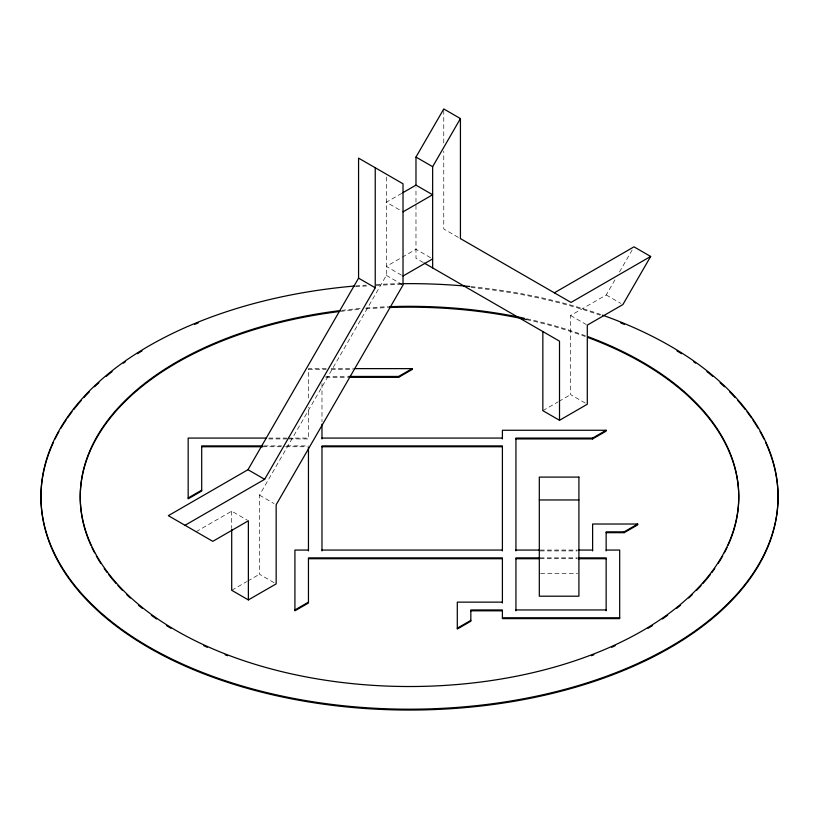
<?xml version="1.0" encoding="UTF-8"?>
<svg xmlns="http://www.w3.org/2000/svg" width="819" height="819" viewBox="0 0 819 819"><rect width="100%" height="100%" fill="white"/><g stroke="black" fill="none" stroke-linecap="round" stroke-linejoin="round"><path stroke-width="0.61" stroke-dasharray="4.09 3.07" d="M274.068 582.678L259.49 574.262L259.49 495.137L386.353 275.399L386.353 176.72M585.206 403.04L570.628 394.625L570.628 315.499L606.214 294.953L615.683 278.552M619.471 271.99L632.094 250.123M401.719 193.366L386.353 202.242L400.931 210.657M196.12 531.715L231.705 511.169L247.328 520.198M231.705 590.294L246.662 581.664M247.737 581.05L259.49 574.262M542.843 410.667L557.8 402.027M558.875 401.412L570.628 394.625M326.167 368.632L308.456 368.632L308.456 399.795M331.224 368.632L352.733 368.632M308.456 369.492L326.167 369.492M331.224 369.492L352.733 369.492M325.819 376.443L347.543 376.443M325.819 377.303L347.543 377.303M268.786 438.073L286.701 438.073M287.981 438.073L308.456 438.073M268.786 438.933L287.981 438.933M289.261 438.933L308.456 438.933L308.456 407.371M263.974 445.894L281.767 445.894M286.845 445.894L308.456 445.894M262.704 446.744L284.306 446.744M285.575 446.744L307.176 446.744M540.223 550.061L577.282 550.061M540.223 550.911L577.282 550.911M540.079 557.872L576.924 557.872M540.079 558.722L576.924 558.722M540.591 573.331L577.63 573.331M606.214 294.953L620.792 303.378M458.343 237.387L443.765 228.962L443.765 151.085M570.628 315.499L586.25 324.519M430.569 257.709L415.98 249.283L386.353 266.4L403.02 276.023M423.269 262.5L415.98 258.292L415.98 187.643M386.353 275.399L403.02 285.022M259.49 495.137L274.068 503.552M443.765 110.227L443.765 143.417M321.98 383.589L321.98 421.724M231.705 511.169L231.705 527.764M355.63 286.773A368.55 212.776 0 0 1 368.458 285.821M376.177 285.36A368.55 212.776 0 0 1 401.853 284.541M471.038 287.479A368.55 212.776 0 0 1 600.01 315.131M340.448 311.404A329.258 190.1 0 0 1 360.759 309.265M365.878 308.855A329.258 190.1 0 0 1 387.735 307.586M526.699 319.625A329.258 190.1 0 0 1 585.309 336.537M355.63 285.923A368.55 212.776 0 0 1 365.888 285.135M376.177 284.51A368.55 212.776 0 0 1 401.853 283.681M471.038 286.619A368.55 212.776 0 0 1 601.259 314.701M341.707 310.391A329.258 190.1 0 0 1 360.759 308.415M365.878 307.995A329.258 190.1 0 0 1 387.735 306.736M526.699 318.765A329.258 190.1 0 0 1 585.309 335.688"/><path stroke-width="1.23" d="M403.02 211.865L432.647 194.758L415.98 185.135L415.98 157.064L443.765 108.947L460.432 118.571L460.432 238.585M248.372 599.918L248.372 520.792L212.786 541.339L168.345 515.673L247.983 469.696L358.568 278.153L358.568 158.128L403.02 183.794L403.02 285.022L276.157 504.76L276.157 583.886L248.372 599.918L231.705 590.294L231.705 529.043M432.647 267.915L432.647 166.687L460.432 118.571M185.012 525.296L264.65 479.32L375.235 287.776L375.235 167.752M554.35 292.813L633.988 246.836L650.655 256.46L622.88 304.576L587.295 325.123L587.295 404.248L559.51 420.29L542.843 410.667L542.843 331.541M402.815 192.731L415.98 185.135M403.02 276.023L432.647 258.906M188.165 497.972L201.699 490.161M348.822 376.443L398.658 376.443L412.192 368.632L412.192 369.492L398.658 377.303L348.822 377.303M650.655 256.46L571.017 302.436L460.35 238.544M294.922 609.95L308.456 602.139M515.939 550.911L515.939 438.073L592.618 438.073L606.152 430.262L606.152 431.122L592.618 438.933L515.939 438.933M457.299 628.183L470.833 620.372M606.152 550.911L606.152 531.828L624.191 531.828L637.725 524.017L637.725 524.866L624.191 532.678L606.152 532.678M353.992 368.632L412.192 368.632M606.152 430.262L502.405 430.262L502.405 438.933M266.226 438.073L188.165 438.073L188.165 498.832L201.699 491.011L201.699 445.894L262.704 445.894M321.98 438.073L502.405 438.073M201.699 446.744L262.704 446.744M321.98 446.744L502.405 446.744M539.311 499.959L578.91 499.959M637.725 524.017L592.618 524.017L592.618 550.911M308.456 550.061L294.922 550.061L294.922 610.81L308.456 602.999L308.456 557.872L502.405 557.872L502.405 602.999M321.98 550.061L502.405 550.061M515.939 550.061L538.943 550.061M578.562 550.061L592.618 550.061M606.152 550.061L619.686 550.061L619.686 618.621L502.405 618.621L502.405 609.95L470.833 609.95L470.833 621.222L457.299 629.033L457.299 602.139L502.405 602.139M538.81 557.872L515.939 557.872L515.939 610.81M578.194 557.872L606.152 557.872L606.152 610.81M308.456 558.722L502.405 558.722M515.939 558.722L538.81 558.722M578.194 558.722L606.152 558.722M515.939 609.95L606.152 609.95M470.833 610.81L502.405 610.81M502.405 617.761L619.686 617.761M415.98 157.064L432.647 166.687M424.314 263.104L559.51 341.165L559.51 420.29M358.568 278.153L375.235 287.776M247.983 469.696L264.65 479.32M624.191 531.828L624.191 532.678M592.618 438.073L592.618 438.933M502.405 550.911L502.405 445.894L321.98 445.894L321.98 550.911M398.658 376.443L398.658 377.303M321.98 424.242L321.98 438.933M308.456 447.164L308.456 550.911M765.489 442.199A368.55 212.776 0 0 1 409.5 710.053A368.55 212.776 0 0 1 53.511 442.199M55.037 439.015A368.55 212.776 0 0 1 58.958 431.582M60.79 428.409A368.55 212.776 0 0 1 66.114 420.004M67.537 417.915A368.55 212.776 0 0 1 72.052 411.722M73.628 409.674A368.55 212.776 0 0 1 81.163 400.614M83.835 397.655A368.55 212.776 0 0 1 89.373 391.84M94.533 386.783A368.55 212.776 0 0 1 98.915 382.729M106.286 376.32A368.55 212.776 0 0 1 112.09 371.601M123.331 363.196A368.55 212.776 0 0 1 125.44 361.701M137.469 353.716A368.55 212.776 0 0 1 141.994 350.911M194.584 324.416A368.55 212.776 0 0 1 198.178 322.942M620.822 322.942A368.55 212.776 0 0 1 624.416 324.416M677.006 350.911A368.55 212.776 0 0 1 681.531 353.716M693.56 361.701A368.55 212.776 0 0 1 695.669 363.196M706.91 371.601A368.55 212.776 0 0 1 712.714 376.32M720.085 382.729A368.55 212.776 0 0 1 724.467 386.783M729.627 391.84A368.55 212.776 0 0 1 735.165 397.655M737.837 400.614A368.55 212.776 0 0 1 745.372 409.674M746.948 411.722A368.55 212.776 0 0 1 751.463 417.915M752.886 420.004A368.55 212.776 0 0 1 758.21 428.409M760.042 431.582A368.55 212.776 0 0 1 763.963 439.015M587.766 337.448A329.258 190.1 0 0 1 728.091 545.28M727.047 547.532A329.258 190.1 0 0 1 724.395 552.805M722.675 555.968A329.258 190.1 0 0 1 718.263 563.288M714.792 568.478A329.258 190.1 0 0 1 711.824 572.583M710.278 574.621A329.258 190.1 0 0 1 702.835 583.619M701.074 585.585A329.258 190.1 0 0 1 696.529 590.417M692.157 594.778A329.258 190.1 0 0 1 688.718 598.024M680.528 605.221A329.258 190.1 0 0 1 676.689 608.363M667.649 615.274A329.258 190.1 0 0 1 662.397 619.01M652.569 625.501A329.258 190.1 0 0 1 648.064 628.296M615.151 645.73A329.258 190.1 0 0 1 611.691 647.307M593.867 654.77A329.258 190.1 0 0 1 591.441 655.712M227.559 655.712A329.258 190.1 0 0 1 225.133 654.77M207.309 647.307A329.258 190.1 0 0 1 203.849 645.73M170.936 628.296A329.258 190.1 0 0 1 166.431 625.501M156.603 619.01A329.258 190.1 0 0 1 151.351 615.274M142.311 608.363A329.258 190.1 0 0 1 138.472 605.221M130.282 598.024A329.258 190.1 0 0 1 126.843 594.778M122.471 590.417A329.258 190.1 0 0 1 117.926 585.585M116.165 583.619A329.258 190.1 0 0 1 108.722 574.621M107.176 572.583A329.258 190.1 0 0 1 104.208 568.478M100.737 563.288A329.258 190.1 0 0 1 96.325 555.968M94.605 552.805A329.258 190.1 0 0 1 91.953 547.532M90.909 545.28A329.258 190.1 0 0 1 339.189 311.558M389.025 307.545A329.258 190.1 0 0 1 526.699 319.625M602.497 315.141A368.55 212.776 0 0 1 655.231 654.995A368.55 212.776 0 0 1 76.054 587.049A368.55 212.776 0 0 1 354.351 286.036M403.132 283.671A368.55 212.776 0 0 1 469.758 286.496M587.766 336.589A329.258 190.1 0 0 1 630.599 637.284A329.258 190.1 0 0 1 116.503 583.148A329.258 190.1 0 0 1 340.448 310.544M389.025 306.685A329.258 190.1 0 0 1 524.16 318.222M578.91 477.098L539.311 477.098L539.311 596.201L578.91 596.201L578.91 477.098"/></g></svg>
